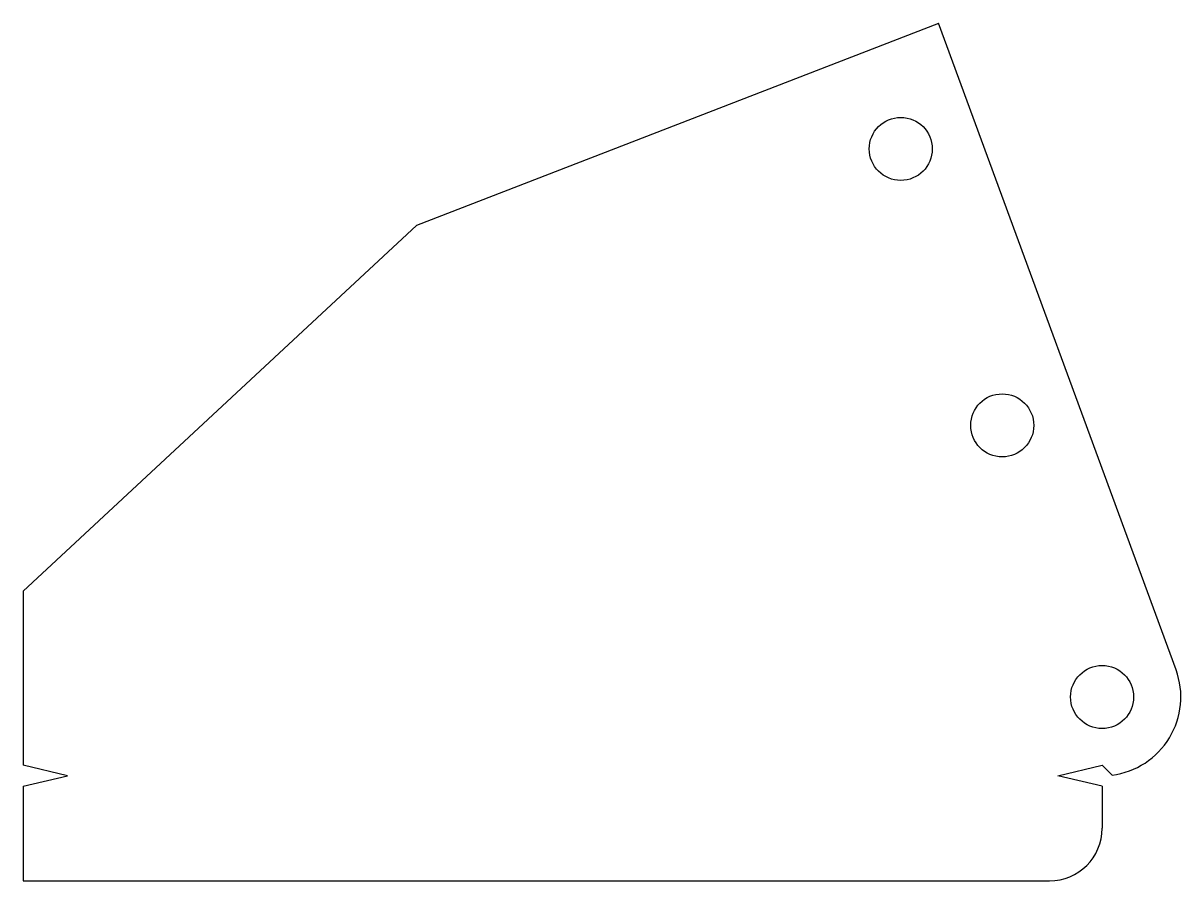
# Model space of a CAD drawing. Extents: x -1248 to -1028, y -4876 to -4713.
import ezdxf

# ---------------------------------------------------------------- set-up
doc = ezdxf.new("R2010")
doc.units = 0
doc.layers.get('0').update_dxf_attribs({"linetype": 'CONTINUOUS'})

msp = doc.modelspace()

# ---------------------------------------------------------------- linework, layer by layer
for p, q in [((-1074.18, -4713.24), (-1173.6, -4751.68)), ((-1028.99, -4836.27), (-1074.21, -4713.16)), ((-1173.6, -4751.68), (-1248.46, -4821.28)), ((-1248.46, -4821.28), (-1248.46, -4854.44)), ((-1240.01, -4856.44), (-1248.46, -4854.44)), ((-1051.52, -4856.44), (-1043.07, -4854.44)), ((-1043.07, -4854.44), (-1041.16, -4856.32)), ((-1248.46, -4858.44), (-1240.01, -4856.44)), ((-1043.07, -4858.44), (-1051.52, -4856.44)), ((-1248.46, -4858.44), (-1248.46, -4876.44)), ((-1043.07, -4858.44), (-1043.07, -4866.44)), ((-1248.46, -4876.44), (-1053.07, -4876.44))]:
    msp.add_line(p, q)
for centre in [(-1081.4, -4737.11), (-1062.07, -4789.73), (-1043.07, -4841.44)]:
    msp.add_circle(centre, 6)
for centre, radius, start, end in [((-1043.07, -4841.44), 15, 277.3494, 20.1693), ((-1053.07, -4866.44), 10, 270, 0)]:
    msp.add_arc(centre, radius, start, end)

doc.saveas('drawing.dxf')
